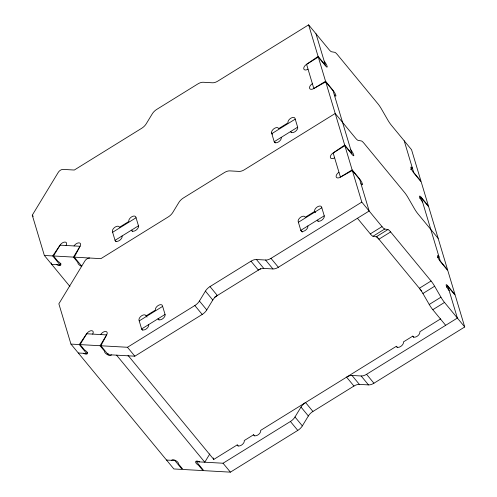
<?xml version="1.0" encoding="UTF-8"?>
<svg xmlns="http://www.w3.org/2000/svg" width="497" height="497" viewBox="0 0 497 497"><rect width="100%" height="100%" fill="white"/><g stroke="black" fill="none" stroke-linecap="round" stroke-linejoin="round"><path stroke-width="0.75" d="M81.632 266.069L74.283 257.154L80.054 246.276A4.212 2.392 -39.5 0 0 79.029 242.859A4.212 2.392 -39.5 0 0 74.059 245.94M100.866 345.775L127.474 347.273L194.843 305.531A8.474 4.808 -39.5 0 0 199.421 301.014L205.429 291.112A8.474 4.808 -39.5 0 1 210.001 286.589L217.357 295.51A8.474 4.808 -39.5 0 0 212.784 300.033L206.771 309.929A8.474 4.808 -39.5 0 1 202.198 314.452L134.83 356.194L108.222 354.69L100.866 345.775L106.644 334.897A4.212 2.392 -39.5 0 0 105.619 331.48A4.212 2.392 -39.5 0 0 100.649 334.562M69.947 286.508L44.357 255.464L32.274 215.182L58.267 172.366A4.057 2.305 -39.5 0 1 63.057 169.396L74.301 170.03L141.67 128.294A8.474 4.808 -39.5 0 0 146.242 123.772L152.256 113.869A8.474 4.808 -39.5 0 1 156.828 109.346L197.837 83.943A8.474 4.808 -39.5 0 1 203.261 82.266L212.399 82.782A8.474 4.808 -39.5 0 0 217.829 81.11L308.625 24.85L328.846 49.377A8.474 1.621 58.2 0 0 331.555 51.763L334.742 52.322A8.474 1.621 58.2 0 1 337.457 54.701L377.894 103.761A8.474 1.621 58.2 0 1 381.454 108.992L387.772 119.963A8.474 1.621 58.2 0 0 391.338 125.194L411.553 149.727L421.027 181.306L413.678 172.391L404.204 140.806M56.851 264.677A3.97 1.708 31.3 0 0 60.845 264.895A3.97 1.708 31.3 0 0 57.907 261.329L53.496 255.98L60.069 245.151A4.212 2.392 -39.5 0 1 65.039 242.07A4.212 2.392 -39.5 0 1 66.064 245.487M53.496 255.98L73.481 257.104L80.054 246.276L60.069 245.151L52.694 255.936L44.357 255.464M83.44 353.292A3.97 1.708 31.3 0 0 87.435 353.516A3.97 1.708 31.3 0 0 84.49 349.95L80.079 344.601L86.658 333.773A4.212 2.392 -39.5 0 1 91.628 330.691A4.212 2.392 -39.5 0 1 92.653 334.108M80.079 344.601L100.071 345.726L106.644 334.897L86.658 333.773L79.284 344.558L70.947 344.086L58.857 303.804L84.857 260.987A4.057 2.305 -39.5 0 1 89.646 258.018M100.071 345.726L104.482 351.081A3.97 1.715 31.3 0 0 107.42 354.647L108.191 353.373M209.809 453.916L204.776 462.198L116.559 355.162M312.93 411.466A8.474 4.808 -39.5 0 0 308.357 415.989L302.344 425.886A8.474 4.808 -39.5 0 1 297.771 430.408L230.403 472.15L203.795 470.647L196.445 461.732L223.054 463.229L290.422 421.493A8.474 4.808 -39.5 0 0 294.994 416.971L301.002 407.068A8.474 4.808 -39.5 0 1 305.58 402.545L312.93 411.466L353.939 386.057A8.474 4.808 -39.5 0 1 359.362 384.386L368.501 384.902A8.474 4.808 -39.5 0 0 373.93 383.224L464.726 326.97L455.252 295.386L447.903 286.465L446.579 287.204M51.272 262.919L51.707 264.385L60.044 264.851L60.914 263.584M78.296 353.007L86.633 353.473L87.503 352.205M308.625 24.85L318.099 56.428L306.581 64.337A4.212 2.392 -39.5 0 0 303.791 68.928A4.212 2.392 -39.5 0 0 308.028 69.17M312.377 83.67A4.212 2.392 -39.5 0 0 309.588 88.267A4.212 2.392 -39.5 0 0 313.831 88.503L325.74 81.887L344.688 145.049L333.164 152.958A4.212 2.392 -39.5 0 0 330.375 157.549A4.212 2.392 -39.5 0 0 334.618 157.791M318.297 57.074L306.581 64.337L313.831 88.503L325.547 81.247L318.297 57.074L325.647 65.995A4.212 0.808 58.2 0 0 327.125 66.256A4.212 0.808 58.2 0 0 324.199 61.162M112.626 232.273L136.06 217.754M271.797 133.656L295.23 119.137M122.069 235.976A4.212 2.392 -39.5 0 1 119.28 240.573A4.212 2.392 -39.5 0 1 115.043 240.331L112.434 231.633A4.212 2.392 -39.5 0 1 115.223 227.036A4.212 2.392 -39.5 0 1 119.46 227.272L128.835 221.469A4.212 2.392 -39.5 0 1 131.624 216.872A4.212 2.392 -39.5 0 1 135.861 217.114L138.477 225.812L115.043 240.331L116.025 241.523M281.246 137.352A4.212 2.392 -39.5 0 1 278.457 141.949A4.212 2.392 -39.5 0 1 274.214 141.707L271.604 133.01A4.212 2.392 -39.5 0 1 274.394 128.412A4.212 2.392 -39.5 0 1 278.637 128.655L288.005 122.846A4.212 2.392 -39.5 0 1 290.801 118.249A4.212 2.392 -39.5 0 1 295.038 118.491L297.647 127.189L274.214 141.707L275.195 142.9M350.783 149.783A4.212 0.808 58.2 0 1 353.715 154.878A4.212 0.808 58.2 0 1 352.236 154.617L344.881 145.696L333.164 152.958L340.42 177.125L352.33 170.508L359.679 179.429L369.153 211.008L278.351 267.268A8.474 4.808 -39.5 0 1 272.928 268.945L263.789 268.43A8.474 4.808 -39.5 0 0 258.359 270.101L251.01 261.18L210.001 286.589M344.881 145.696L352.131 169.862L340.42 177.125A4.212 2.392 -39.5 0 1 336.177 176.882A4.212 2.392 -39.5 0 1 338.966 172.291M142.608 330.138L141.626 328.952L139.017 320.248A4.212 2.392 -39.5 0 1 141.807 315.657A4.212 2.392 -39.5 0 1 146.05 315.893L155.424 310.091A4.212 2.392 -39.5 0 1 158.214 305.493A4.212 2.392 -39.5 0 1 162.451 305.73L165.06 314.433A4.212 2.392 -39.5 0 1 162.27 319.031A4.212 2.392 -39.5 0 1 158.034 318.788L159.015 319.975M318.186 221.358L317.204 220.165A4.212 2.392 -39.5 0 0 321.447 220.407A4.212 2.392 -39.5 0 0 324.237 215.81L321.627 207.112A4.212 2.392 -39.5 0 0 317.384 206.87A4.212 2.392 -39.5 0 0 314.595 211.467L305.22 217.276A4.212 2.392 -39.5 0 0 300.983 217.034A4.212 2.392 -39.5 0 0 298.194 221.631L300.803 230.328L302.275 232.111M139.21 320.894L162.643 306.376M298.386 222.271L321.82 207.758M165.06 314.433L141.626 328.952A4.212 2.392 -39.5 0 0 145.869 329.188A4.212 2.392 -39.5 0 0 148.659 324.597M324.237 215.81L300.803 230.328A4.212 2.392 -39.5 0 0 305.046 230.571A4.212 2.392 -39.5 0 0 307.836 225.973M410.466 169.409L412.417 168.197A4.212 0.808 58.2 0 0 410.938 167.936A4.212 0.808 58.2 0 0 413.871 173.031L421.22 181.952L428.47 206.118L421.121 197.203A4.212 0.808 58.2 0 0 419.642 196.942A4.212 0.808 58.2 0 0 422.568 202.037M251.01 261.18A8.474 4.808 -39.5 0 1 256.44 259.509L265.572 260.024A8.474 4.808 -39.5 0 0 271.002 258.347L361.804 202.093L352.33 170.508M214.586 297.225L260.714 268.647M419.822 198.005L421.121 197.203M357.436 218.27L370.302 233.882L382.019 226.62A8.474 1.621 58.2 0 0 384.728 229.005L387.921 229.558A8.474 1.621 58.2 0 1 390.63 231.944L431.067 281.004A8.474 1.621 58.2 0 1 434.633 286.235L440.945 297.206A8.474 1.621 58.2 0 0 444.511 302.437L464.726 326.97M370.302 233.882A8.474 1.621 58.2 0 0 373.011 236.261L384.728 229.005M373.011 236.261L376.204 236.82L387.921 229.558M390.63 231.944L378.913 239.2A8.474 1.621 58.2 0 0 376.204 236.82M437.708 257.626L439.006 256.819A4.212 0.808 58.2 0 0 437.528 256.558A4.212 0.808 58.2 0 0 440.46 261.652L447.809 270.573L455.059 294.74L447.71 285.825A4.212 0.808 58.2 0 0 446.225 285.564A4.212 0.808 58.2 0 0 449.158 290.658M431.067 281.004L419.35 288.26A8.474 1.621 58.2 0 1 422.916 293.491L429.228 304.468A8.474 1.621 58.2 0 0 432.794 309.699L445.66 325.305M422.916 293.491L434.633 286.235M446.405 286.626L447.71 285.825M429.228 304.468L440.945 297.206M432.794 309.699L444.511 302.437M128.015 355.38L213.772 459.427L237.206 444.908A4.212 2.392 -39.5 0 0 241.443 445.144A4.212 2.392 -39.5 0 0 244.232 440.553L253.607 434.745A4.212 2.392 -39.5 0 0 257.85 434.987A4.212 2.392 -39.5 0 0 260.639 430.39L396.376 346.285A4.212 2.392 -39.5 0 0 400.619 346.527A4.212 2.392 -39.5 0 0 403.409 341.93L412.783 336.121A4.212 2.392 -39.5 0 0 417.02 336.363A4.212 2.392 -39.5 0 0 419.81 331.766L440.64 318.863M353.939 386.057L346.583 377.136A8.474 4.808 -39.5 0 1 352.013 375.465L361.151 375.981A8.474 4.808 -39.5 0 0 366.575 374.303L457.377 318.049L447.903 286.465M419.99 198.583L421.313 197.843L428.669 206.764L447.617 269.927L440.261 261.006L421.313 197.843M74.283 257.154L100.891 258.651L168.259 216.916A8.474 4.808 -39.5 0 0 172.832 212.393L178.845 202.49A8.474 4.808 -39.5 0 1 183.418 197.968L224.42 172.558A8.474 4.808 -39.5 0 1 229.85 170.887L238.989 171.403A8.474 4.808 -39.5 0 0 244.412 169.732L335.214 113.471L355.43 137.998A8.474 1.621 58.2 0 0 358.144 140.384L361.331 140.943A8.474 1.621 58.2 0 1 364.04 143.322L404.477 192.382A8.474 1.621 58.2 0 1 408.043 197.613L414.361 208.585A8.474 1.621 58.2 0 0 417.921 213.816L438.143 238.349M166.52 460.042L174.857 460.514L182.206 469.429L173.869 468.963L70.947 344.086M318.099 56.428L325.454 65.349L315.98 33.771M325.547 81.247L332.897 90.162A4.212 0.808 58.2 0 1 335.829 95.256A4.212 0.808 58.2 0 1 334.351 94.995M325.74 81.887L333.089 90.808L352.044 153.971L344.688 145.049M352.131 169.862L359.486 178.783A4.212 0.808 58.2 0 1 362.419 183.878A4.212 0.808 58.2 0 1 360.934 183.617M361.804 202.093L382.019 226.62M291.596 132.736L290.621 131.55A4.212 2.392 -39.5 0 0 294.858 131.786A4.212 2.392 -39.5 0 0 297.647 127.189M376.707 236.522L421.555 290.938M271.604 133.01L272.586 134.196M314.595 211.467L315.576 212.654M412.783 336.121L413.759 337.314M396.376 346.285L397.358 347.478M271.002 258.347L278.351 267.268M366.575 374.303L373.93 383.224M265.572 260.024L272.928 268.945M361.151 375.981L368.501 384.902M256.44 259.509L263.789 268.43M352.013 375.465L359.362 384.386M205.429 291.112L212.784 300.033M301.002 407.068L308.357 415.989M199.421 301.014L206.771 309.929M294.994 416.971L302.344 425.886M194.843 305.531L202.198 314.452M290.422 421.493L297.771 430.408M132.426 231.36L131.444 230.167A4.212 2.392 -39.5 0 0 135.687 230.409A4.212 2.392 -39.5 0 0 138.477 225.812M253.607 434.745L254.588 435.937M146.05 315.893L147.031 317.086M237.206 444.908L238.187 446.095M73.481 257.104L77.892 262.459A3.97 1.715 31.3 0 0 81.75 266.46M32.274 215.182L33.249 216.369M52.694 255.936L60.044 264.851M127.474 347.273L134.83 356.194M223.054 463.229L230.403 472.15M79.284 344.558L86.633 353.473M213.331 457.961L213.772 459.427M171.658 460.334A3.97 1.715 31.3 0 1 175.658 460.557A3.97 1.715 31.3 0 1 178.597 464.123L183.008 469.479L202.993 470.603L198.583 465.254A3.97 1.715 31.3 0 1 195.644 461.682A3.97 1.715 31.3 0 1 199.639 461.912M111.415 354.87A3.97 1.715 31.3 0 1 107.42 354.647"/></g></svg>
